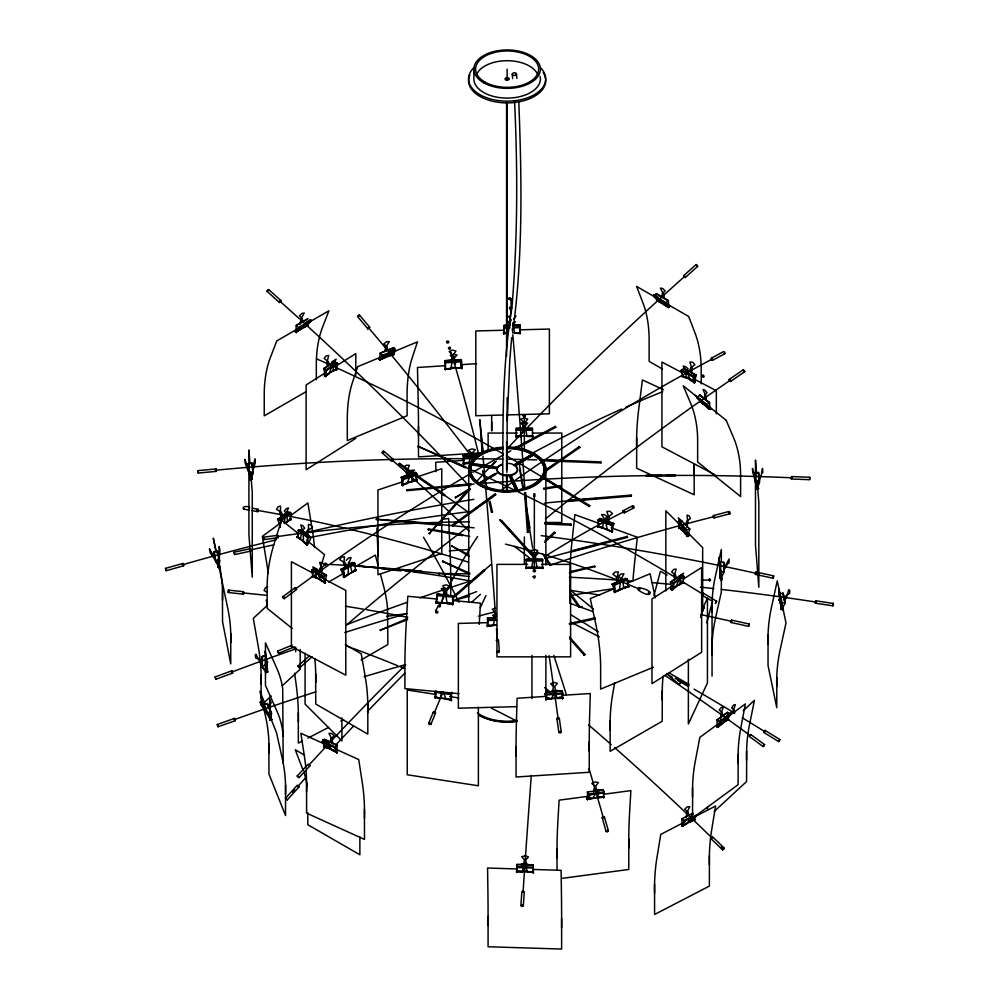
<?xml version="1.0" encoding="UTF-8"?>
<svg xmlns="http://www.w3.org/2000/svg" width="999" height="999" viewBox="0 0 999 999"><rect width="100%" height="100%" fill="white"/><g stroke="black" fill="none" stroke-linecap="round" stroke-linejoin="round"><path stroke-width="1.5" d="M271.204 696.003L261.164 705.269L261.076 671.79A217.707 150.749 47.3 0 0 258.254 646.44L253.296 618.356L266.671 605.993M302.46 740.946L298.351 743.081L298.276 709.59A217.707 118.706 62.6 0 0 296.066 683.816L294.618 673.201M334.752 748.663L358.741 759.577L362.362 783.204A217.707 109.927 -65.6 0 1 364.423 806.043L364.485 839.435L306.606 813.136L306.543 779.744A217.707 109.927 -65.6 0 0 306.069 770.928M345.217 644.555L361.238 653.808L365.384 677.709A217.707 125.699 -60 0 1 367.719 700.699L367.819 703.708A217.707 125.699 -60 0 1 367.807 712.911L367.807 734.103L315.734 704.033L315.647 670.641A217.707 125.699 -60 0 0 314.835 658.89M367.807 712.911L367.819 703.708M482.342 452.759L418.494 456.893L418.481 423.389A217.707 19.818 86.3 0 0 418.119 397.14L417.457 367.495L445.492 365.671M450.724 595.679L450.699 574.288A217.707 39.985 82.4 0 0 449.962 548.076L448.638 518.493L442.532 519.305M533.541 869.467L561.113 870.329L561.438 893.243A217.707 9.615 -88.2 0 1 561.613 915.671L561.625 918.668A217.707 9.615 -88.2 0 1 561.625 927.859L561.625 949.05L488.086 946.752L488.074 913.373A217.707 9.615 -88.2 0 0 487.899 890.946L487.574 868.031L516.683 868.93M491.683 421.778L491.683 430.956A217.707 19.818 86.3 0 0 491.683 421.778L491.67 418.643A217.707 19.818 86.3 0 0 491.658 415.472M561.625 927.859L561.625 918.668M710.514 579.82C708.84 584.078 708.254 576.036 710.439 579.857M217.42 559.265L227.335 606.306A217.707 176.648 -11 0 1 230.632 630.431L230.757 633.491A217.707 176.648 -11 0 1 230.744 642.682L230.744 663.873L222.54 621.615L222.427 588.186A217.707 176.648 -11 0 0 219.131 564.048M230.744 642.682L230.757 633.491M268.494 712.649L276.498 732.654L282.193 758.191A217.707 173.202 -21.8 0 1 285.427 782.092L285.552 785.139A217.707 173.202 -21.8 0 1 285.539 794.342L285.539 815.521L268.968 774.1L268.856 740.671A217.707 173.202 -21.8 0 0 265.622 716.758L259.927 691.221L265.072 704.083M285.539 794.342L285.552 785.139M562.25 695.329L590.284 693.518L589.635 716.458A217.707 19.818 86.3 0 0 589.26 738.885L589.248 772.264L516.058 777.01L516.071 743.631A217.707 19.818 86.3 0 1 516.446 721.191L517.095 698.264L546.678 696.34M520.354 331.93L520.417 333.591L514.797 333.179L513.111 325.811M533.166 871.94L533.141 864.959L516.895 864.447L516.833 872.452L516.833 871.702M487.637 625.724L496.54 625.199L487.649 625.386L487.699 626.523L487.574 617.819L494.967 617.619M509.665 325.562L503.746 325.662L503.883 334.091L503.771 325.387L509.69 325.237L503.746 325.711M546.166 698.726L546.153 691.882L546.49 694.08L562.662 693.006L562.712 693.918L546.528 694.929L546.266 699.912L546.241 698.838L562.412 697.789L562.699 693.88M562.325 697.614L562.437 698.863L562.262 697.814M557.017 869.954L557.042 845.654A217.707 39.985 82.4 0 1 557.792 823.176L559.103 800.174L589.635 796.116M561.6 878.421L628.771 869.467L628.796 836.088A217.707 39.985 82.4 0 1 629.545 813.611L630.869 790.621L603.384 794.28M344.43 576.473C345.379 578.708 343.781 575.387 343.456 577.434M355.269 570.729C356.131 568.294 356.918 572.115 355.169 569.567M487.4 625.449L487.412 626.46L487.35 624.825M516.62 871.49L516.558 872.389L516.633 870.678M533.429 872.027L533.379 872.901L533.441 871.203M445.467 368.619L445.517 369.742L445.417 361.925M445.429 369.18L445.079 360.639L461.251 359.59L461.588 367.719L455.706 368.194M479.458 454.308L463.299 455.344L463.611 463.911L463.661 456.618M533.141 871.74L533.091 872.964L533.141 864.959M545.841 698.963L546.003 699.837L545.779 697.839M562.649 697.652L562.724 698.763L562.587 697.19M600.799 462.899L600.836 461.863L600.786 462.899L544.343 460.764M270.192 716.433L270.367 704.195L271.166 702.784L269.643 698.963L269.755 706.281M587.35 797.864L587.487 799.862L587.325 798.763M588.199 794.055L604.058 791.92L604.158 792.831L588.299 794.942L587.524 791.882L587.524 799.612M603.371 796.565L603.608 797.789L603.683 796.64L587.474 799.025L588.286 794.892L604.133 792.781L603.408 796.69M265.834 671.54C267.033 677.684 266.084 657.467 266.009 657.354M266.096 672.489C269.593 669.517 267.432 676.385 262.063 666.583L262.337 656.468L266.009 656.018M266.683 671.89L266.608 663.673M267.557 672.052L267.02 661.8L267.557 662.662M436.363 601.648L436.276 602.747L437.212 593.93L453.296 596.053M436.351 602.372L452.51 603.508L452.435 604.657L453.271 595.454M487.574 617.819L487.712 619.617L495.104 619.43L487.712 619.592L487.674 625.374M512.637 325.237L520.029 325.037L520.142 333.654L520.029 324.962L512.637 325.15M587.15 798.963L587.075 797.901L587.062 798.701M603.608 797.015L603.871 797.689L603.508 795.766M624.612 511.588L623.975 511.975M694.193 464.036L694.18 464.373A217.707 110.901 -65.3 0 0 694.193 473.563L694.193 494.755L636.638 468.219L636.7 434.727A217.707 110.901 -65.3 0 1 638.773 408.891L642.419 379.957L663.486 389.66M695.042 816.658L715.596 806.006L711.688 829.782A217.707 118.706 62.6 0 0 709.465 852.696L709.39 855.706A217.707 118.706 62.6 0 0 709.39 864.897L709.39 886.088L654.582 914.485L654.582 893.293A217.707 118.706 62.6 0 1 654.57 884.103L654.657 881.093A217.707 118.706 62.6 0 1 656.867 858.178L660.776 834.402L685.439 821.615M439.198 698.189L435.202 697.015L435.04 698.114L435.414 696.515M455.469 363.961L454.27 358.017L457.043 355.007L453.671 354.258L450.287 355.444L453.009 358.092L450.786 368.781L445.104 369.168L445.079 368.281M461.975 368.619L461.8 367.095M503.558 333.241L503.608 334.016L503.533 332.367M549.038 697.801L546.103 697.939M663.099 676.086A217.707 125.699 60 0 0 662.3 687.836L662.212 721.241L610.139 751.31L610.139 730.119A217.707 125.699 60 0 1 610.127 720.916L610.214 717.906A217.707 125.699 60 0 1 612.562 694.917L614.635 682.966M631.293 495.142L631.368 496.141L631.281 495.104L567.27 500.412M463.311 463.823L463.311 462.874M507.28 420.779L509.802 359.865L511.725 337.475M598.214 526.673L597.764 526.498M520.092 332.929L512.712 332.867M614.41 592.482C614.51 590.634 616.196 593.681 615.034 591.533L628.234 585.988L628.833 586.987L627.934 586.326L627.185 578.958L625.499 578.471L612.287 583.953L614.785 592.345M627.959 586.8L627.597 579.732L614.385 585.214L614.822 592.107L619.48 590.259L620.804 578.246L618.443 576.148L621.153 573.975L623.963 573.863L621.828 577.822L624.025 588.374L628.708 586.675M729.382 715.671L745.379 703.92L740.783 728.134A217.707 139.698 53.7 0 0 738.174 751.285L738.086 784.69L692.544 818.106L692.632 784.702A217.707 139.698 53.7 0 1 695.242 761.538L699.837 737.337L720.766 721.99M348.526 562.35L348.114 574.762L344.156 577.047M792.157 478.034L792.244 477.472M219.206 559.303L219.967 550.299L219.206 546.403L218.943 555.094M321.828 572.889L322.028 567.195L324.625 565.059L322.302 562.649L319.605 562.412L321.091 566.708L319.717 570.879M461.713 368.319L461.713 368.019M714.248 811.438L746.578 781.555L746.678 748.151A217.707 150.749 47.3 0 1 749.487 724.824L754.457 700.324L743.306 710.626M436.526 602.36L436.363 603.159L437.112 596.041M463.661 463.711L466.595 463.349M668.393 307.555L656.705 300.075M668.756 306.855L668.331 300.524L656.78 293.943L654.233 295.829L654.033 296.653L657.18 300.025L669.018 306.855L669.068 305.931M669.642 306.119C669.33 308.853 663.086 299.7 660.426 300.349M344.543 577.347L343.831 577.147L355.407 570.079L354.982 563.523L352.397 562.487L352.247 563.111M343.768 577.372L343.431 570.179L340.884 569.13L344.393 577.472M355.457 570.504L356.368 570.641M435.552 697.29L435.452 698.014M451.011 700.649L451.123 699.575M451.823 692.282L450.986 700.461M451.585 698.913L451.323 700.624L451.311 699.512M682.217 825.798L684.415 821.253L696.578 815.022M683.004 826.36L682.779 825.649M696.528 814.984L694.205 819.417M694.605 819.667L695.192 820.104L694.892 819.38M712.05 676.111L712.05 612.399A217.707 177.76 0 0 1 712.037 603.209L712.05 602.872M712.037 645.729L712.05 654.919A217.707 177.76 0 0 1 712.037 645.729L712.162 642.669A217.707 177.76 0 0 1 715.484 618.319L721.34 592.032L721.34 570.766M781.63 601.898L785.988 623.014L780.169 649.7A217.707 176.511 -11.7 0 0 776.885 674.275L776.76 677.347A217.707 176.511 -11.7 0 0 776.772 686.525L776.772 707.717L768.044 665.496L768.044 644.305A217.707 176.511 -11.7 0 1 768.031 635.127L768.156 632.055A217.707 176.511 -11.7 0 1 771.453 607.479L777.259 580.794L779.757 592.857M709.19 409.078L699.912 401.211L699.662 402.085L700.299 401.074M709.315 408.978C712.662 409.965 710.289 406.78 710.039 409.278M710.089 409.128L704.07 404.008M710.364 408.079L710.888 408.641M718.406 727.11L717.369 727.022L716.932 719.942L727.547 712.374L730.232 714.647L727.659 719.655M717.519 726.785L728.059 718.943L728.633 719.73L727.946 719.979M728.471 719.992L728.209 719.23M733.154 712.599L733.303 709.552L731.68 707.916L733.428 705.232L735.289 704.595L733.978 708.928L734.715 713.249M611.962 531.793L612.674 530.781M479.233 624.363L480.457 603.134L452.622 600.499M336.95 752.672L337.1 745.142L334.965 747.814L336.9 753.034L336.451 752.247M702.21 376.024C702.896 372.777 705.706 378.246 702.747 377.123M782.617 608.603C782.729 615.097 779.195 593.156 779.27 593.344L783.366 593.681M782.105 609.54L783.016 609.278M294.992 588.96L295.529 587.662L296.715 589.422L284.253 598.638L282.979 597.964L282.879 596.615L295.142 587.699M495.879 494.642L452.634 526.098L452.048 525.224L495.292 493.768M720.591 578.021C722.851 576.76 721.153 579.932 720.641 577.797L720.691 561.588L724.138 562.699L724.05 572.102L720.966 578.359M379.857 357.754L380.107 353.221L393.781 347.689L395.616 350.749L392.969 354.146M416.333 479.258L417.107 480.794L416.358 479.92M704.532 397.839L704.819 393.706L703.046 389.548L704.969 390.159L707.005 392.732L705.556 394.293L706.256 398.688M720.591 719.342L721.091 711.738L719.243 709.989L721.29 707.429L723.438 706.905L721.877 711.163L722.677 715.534M520.891 905.718L521.853 891.757L523.051 891.008L524.288 891.832L523.339 905.793C520.654 908.503 520.666 902.921 523.339 905.793M692.931 813.124L681.718 818.905L682.305 826.51L682.105 825.624L686.251 823.451M694.542 819.405L694.342 818.718M250.324 548.701L234.166 552.185L234.278 553.508L234.703 554.557L250.861 551.073M436.188 601.947L436.088 603.071M435.539 697.177L435.177 691.283L450.899 693.743L451.261 699.612L435.364 697.402L436.001 691.296M569.293 572.902L594.942 566.508M452.422 604.682L453.309 596.016L447.465 595.491M691.733 372.627L692.182 366.858L694.929 364.685L692.657 362.25L689.909 362.038L691.246 366.371L689.672 370.604M308.054 325.274L296.353 331.656L296.491 332.605L295.804 332.03L296.241 325.449L307.792 318.868M313.074 575.374C312.225 578.146 311.763 574.675 313.187 576.311M324.837 582.904L326.486 575.224L314.098 568.531L312.025 569.842L311.651 570.679L323.713 576.997L325.312 582.604L324.6 583.229L325.512 581.93M727.659 718.98L728.433 719.929M809.59 478.046C809.902 475.449 809.727 481.381 809.552 478.983M280.382 525.037L280.756 520.479L277.847 519.093L280.207 526.66M290.072 519.63L290.821 513.086L287.912 511.713L277.884 519.168L280.694 520.467L290.759 513.086L290.259 512.4M307.492 545.142C305.182 543.943 308.679 545.229 310.901 537.774L301.174 529.52L298.202 530.307C299.288 537.799 296.803 536.038 297.053 537.474M296.94 537.462L297.377 536.426L307.242 544.443L307.704 537.924L310.677 537.15M307.205 544.443L307.754 537.937L298.202 530.307M384.078 452.048L383.004 451.086L382.03 452.734L391.421 461.038L392.707 460.776L393.032 459.215L383.766 451.136M402.834 485.589L402.647 484.64M416.296 479.882L416.883 480.944L416.658 479.845L402.247 484.74L402.485 485.477M280.619 507.654L280.344 510.626L283.079 515.484M324.563 375.174L324.925 376.049L328.671 373.426M332.879 371.453L333.678 362.912L336.139 359.19L331.568 362.088L332.817 363.449L329.096 373.851L325.312 376.236M335.776 369.255L337.5 363.499M336.251 368.856L336.675 369.692M376.398 519.23L426.76 522.939M376.448 519.33L411.426 522.714M686.313 817.194L686.9 811.163L684.715 809.215L687.2 806.88L689.772 806.593L687.836 810.676L688.723 815.122M270.791 719.892L269.718 720.104L272.003 719.542L270.642 719.979L271.403 713.111L267.744 703.958M270.854 719.467L271.466 713.086L267.145 703.508L263.798 705.069L267.532 714.223M461.988 368.581L461.9 367.507L456.356 368.419M781.855 609.228L780.019 599.6C781.693 604.008 781.505 610.014 781.156 609.527M217.57 553.808L217.22 550.799L213.798 552.135C213.661 561.051 223.639 570.691 218.306 566.758M719.779 567.882L719.829 568.681M720.404 578.209C718.955 578.833 721.503 571.216 720.017 567.457M312.275 576.398L312.637 575.774L325.537 582.717M313.124 575.861L312.749 576.71M694.193 383.054L695.716 374.7L693.269 376.848L694.792 382.605L694.093 382.904L694.58 382.055L695.117 382.542M661.9 297.64L662.474 292.07L660.376 288.099L662.724 288.511L665.184 290.871L663.373 292.595L664.397 298.351M608.703 522.065L609.328 516.108L612.537 513.536L609.952 511.326L606.78 511.463L608.254 515.721L605.993 521.091M452.972 603.221L452.747 604.557M451.461 360.814L452.122 354.857M436.488 602.697L452.584 603.733M215.085 677.035L216.009 679.233L232.605 673.064L232.292 671.465L231.805 670.779L215.135 676.947L216.059 679.158M603.321 796.84L587.537 798.713M249.812 479.333L250.911 479.12L250.212 479.582M250.237 479.745L252.185 479.233L251.011 479.258L250.437 472.277M324.288 376.148L326.523 370.442L323.901 368.444L325.1 376.024M325.05 376.011L325.899 376.586L325.499 375.661M336.875 369.518L336.076 368.519M671.278 588.511L671.041 589.348M671.753 589.135C672.377 591.246 672.502 588.473 670.866 589.41M672.002 589.797L672.652 589.885L672.202 589.048M683.653 582.941L683.079 581.967L683.578 582.667M682.916 530.731C683.428 527.834 677.31 526.573 679.445 528.259M679.32 528.371L679.944 527.534M688.835 535.289L687.587 536.6L687.212 535.676M687.799 536.201L689.822 528.983L681.193 520.404L678.046 522.052L680.144 528.034M440.559 698.401L441.458 691.733M491.421 512.05L492.432 511.75L491.421 512.05L489.048 501.585M436.288 601.922L436.138 602.984M428.621 723.413L429.483 724.687L430.919 724.25L435.614 712.949L434.752 711.663L433.329 712.1L428.621 723.413L430.045 722.964L430.919 724.25M433.329 712.1L433.466 712.836M324.263 746.44L323.888 747.127M323.589 746.74L323.951 746.053L337.088 752.085M482.205 453.184L479.82 419.855L483.254 453.159M480.332 420.404L479.32 420.429M509.028 299.525C506.493 296.853 513.199 297.565 509.952 299.6M510.864 298.564L511.326 308.641M513.911 322.827C523.089 249.725 521.578 175.587 518.806 102.098M391.458 351.561L395.454 349.9L395.579 350.699L382.355 356.181C376.348 361.8 382.33 360.552 379.22 359.503M509.602 326.024L510.539 319.98M284.228 522.914L285.864 512.699L284.303 511.076L286.451 508.553L288.499 507.992L286.651 512.112M756.718 488.049C756.892 492.12 758.703 484.428 755.406 482.292L759.59 482.18L757.267 488.798M758.129 487.999C759.365 490.047 756.68 487.549 758.528 488.761M494.293 616.708L494.98 612.549L493.106 610.364M532.804 560.164L533.766 554.208L531.006 550.611L534.403 549.388L537.799 550.611L535.039 554.208L535.764 558.666M522.714 428.596L523.676 422.689L520.916 419.13L524.313 417.919L527.709 419.13L524.95 422.689L525.437 425.636M679.67 527.572L678.746 528.071L679.32 527.235L687.187 535.639M756.33 573.788L756.493 572.902M593.568 791.907L594.542 786.101L591.82 783.428L595.104 781.955L598.438 782.542L595.779 785.938L596.353 788.698M680.282 580.819L679.582 584.852L682.105 583.254M702.759 594.63L701.785 594.842L703.071 592.994L716.658 601.286L715.396 603.384L716.658 601.286M703.383 593.831L703.234 593.044M728.895 512.025L729.882 512.05L729.882 513.786L713.998 517.907L713.261 517.007L713.386 515.559L729.27 511.438M497.052 640.147C494.28 641.795 499.375 636.912 497.889 640.834M499.338 651.66C496.678 655.007 496.64 648.463 499.338 651.66L498.513 640.009M527.422 532.355L528.446 532.217L527.422 532.355L524.6 492.669M528.434 532.317L525.649 492.632M299.912 324.712L301.198 317.52L299.388 315.796L301.835 313.436L304.195 313.024L302.098 317.008M686.887 527.322L688.161 520.279L690.434 518.543L689.048 515.784L687.037 515.147L687.524 519.642L685.302 524.9M295.242 331.818L294.78 331.193M296.378 332.53L295.679 331.718L296.278 332.542M307.517 325.162L307.43 324.45M378.921 359.103L379.096 358.853M393.119 353.346L393.793 354.707L393.306 353.721L379.27 359.24M379.757 359.24L379.957 360.189M393.631 354.383L380.194 359.465L380.382 360.352M552.684 690.871L553.471 686.575L550.711 683.716L554.07 682.454L557.454 683.279L554.732 686.488L555.294 689.285M435.614 611.525C435.077 613.099 437.874 613.748 437.987 612.05C435.277 608.866 434.066 614.298 438.461 605.494C442.22 602.722 439.71 610.052 438.461 605.494M750.711 734.877L749.25 736.425L763.111 746.528L763.985 745.991L764.597 744.617L750.674 734.44M712.512 360.314L724.774 353.733L724.862 352.26L723.588 351.586L711.325 358.179C709.964 361.288 714.735 359.677 712.1 359.165M279.92 527.072L280.232 526.448L280.195 527.072M290.721 519.905C290.022 517.307 292.47 521.241 290.197 518.743M384.815 351.448L385.914 345.791L383.791 343.881L386.588 341.77L389.31 341.596L386.95 345.367L387.512 349.588M694.705 382.043L696.041 375.112L690.709 372.29M416.383 479.97L417.357 474.837L415.572 472.452L401.486 477.147L402.322 485.039M523.626 864.073L524.45 859.852L521.703 856.73L525.099 855.793L528.483 856.942L525.724 859.889L526.785 865.596M297.165 537.512L297.739 536.95L307.367 545.104M306.543 545.104L306.481 544.23M324.488 564.173C326.486 560.327 326.311 568.181 324.488 564.31M330.394 740.334L330.994 737.337L328.946 733.341L331.643 733.516L334.278 735.764L331.993 737.786L332.642 743.805M441.683 603.034L443.943 591.883L441.246 588.573L444.605 587.849L447.952 589.21L445.192 591.995L447.215 603.558L452.834 603.583L452.922 604.295M522.127 433.491L523.676 425.961L520.916 423.126L524.313 422.165L527.709 423.126L524.95 425.961L527.122 436.501L532.729 436.501M554.258 532.305L554.957 533.066L554.295 532.267L545.067 540.546M685.277 277.497L683.541 275.811L685.189 277.597L697.702 266.346L697.065 265.035L696.066 264.56L683.641 275.712M696.066 264.56L696.066 265.235M761.6 472.814L762.512 468.381L762.824 472.29L761.663 473.538L757.891 485.377M307.317 325.137L310.527 321.591L310.327 320.754L298.788 327.422M308.104 325.549L308.017 325.287M218.669 567.657L217.969 567.145L218.806 567.569M718.731 561.201L715.484 575.799A217.707 177.76 0 0 0 712.162 600.149M719.38 558.279L721.34 549.512L721.34 561.663M471.628 464.31L470.492 469.305A36.813 21.254 0 0 0 507.305 490.559L515.946 490.472L509.078 475.099L507.305 475.237A10.277 5.932 0 0 1 497.015 469.305L497.252 468.269L471.628 464.31L470.492 469.88A36.813 21.254 0 0 0 481.268 484.902M497.252 468.269L497.015 469.88A10.277 5.932 0 0 0 507.305 475.811L509.078 475.674M290.247 519.53L285.202 522.827M290.796 518.918L290.721 519.855M668.331 300.524L665.546 303.296C669.542 304.757 667.444 309.99 669.567 305.769M292.07 645.204L277.747 651.036L278.009 652.684L278.733 653.271L294.48 646.852M407.217 618.631L380.207 630.244L407.642 619.592M380.619 630.569L380.157 629.645M611.813 532.005L611.75 525.262L613.711 523.389L611.987 531.818M556.88 718.431L558.129 717.569L559.278 718.081L561.276 732.192L560.339 733.016L558.878 732.554L556.88 718.431L558.054 719.143M558.841 732.354L560.089 731.493L561.276 732.192M251.373 476.024L255.282 462.749L254.97 458.828L252.922 467.37M327.622 359.902L328.708 355.507L326.161 355.856L324.138 358.404L326.76 360.439L327.385 366.183M269.767 720.129L269.68 719.555M444.455 592.482L445.192 589.572L442.794 585.726L446.253 584.827L449.5 586.363L446.453 589.685L446.765 594.205M439.061 573.476L439.061 574.525L439.11 573.501L470.092 573.926M220.155 567.057L219.53 566.495M653.908 595.704L660.426 571.241L667.107 575.099M706.755 622.889L712.512 601.311L701.822 595.142M579.732 606.655L578.871 607.13L579.745 606.58L570.104 592.644M816.245 601.935L816.283 602.634M376.386 519.805L376.473 518.768M628.009 586.475L614.797 591.957L614.422 585.214L612.287 583.953L612.175 584.565L617.457 582.367M615.172 592.594L613.985 591.445M325.012 375.761L326.586 370.454L337.55 363.524L334.877 361.513L323.926 368.519M336.076 368.856L337.55 363.524M696.915 397.477L699.6 400.237L696.852 397.515L700.049 395.017L709.54 402.647L710.027 408.753L710.701 408.866M709.54 402.647L706.343 405.144L709.952 408.828M671.753 589.41L670.604 581.843L673.289 583.853L671.977 589.835M682.779 582.242L684.203 576.898M324.238 582.754L324.65 582.167M324.176 745.766L323.589 747.065M401.835 485.039L402.809 485.526M597.689 526.648L598.001 526.023L612.062 531.518L612.112 524.413M323.888 747.19L324.338 746.116M600.811 461.9L541.333 459.59M809.714 477.26L791.558 476.56L791.408 477.672L791.445 478.996L809.615 479.695M276.149 537.287L274.338 543.019A147.178 97.59 -51.2 0 0 267.133 587.112L267.133 608.304L292.207 628.446M276.598 535.864L281.556 520.117L298.264 533.541M319.568 570.392L324.525 554.645L306.618 540.259M694.33 819.267L688.91 822.027M297.19 776.023L299.051 777.609L309.952 765.808L309.34 764.522L308.092 764.223L297.19 776.023L299.051 777.609M266.608 672.252L265.459 672.202L266.571 672.015M277.173 535.926L278.334 535.601L278.209 537.662L263.748 539.647L262.924 538.786L263.486 537.212L277.759 535.277M307.155 535.039L309.253 529.408L312.462 527.584L311.026 524.925L308.491 524.4L308.504 528.808L305.294 533.528M778.845 599.525L779.732 599.8M780.768 608.853L781.168 609.477M781.78 609.178L785.289 603.009L783.291 593.681M687.874 536.088L686.188 530.182L678.046 522.052M268.581 290.122L267.807 289.71L266.933 291.233L279.458 302.485L280.457 302.01L281.094 300.699L268.581 289.448M700.649 615.958L704.307 606.88L702.584 611.088M719.655 568.131L719.817 568.906M720.042 577.372L719.63 578.084M692.22 818.006L690.734 821.777L692.831 820.703M450.037 348.226L449.425 347.54M307.192 544.979L307.854 544.23M722.502 722.939L716.907 726.735M294.98 588.748L295.617 588.911M452.122 525.199L452.722 525.961M324.737 376.161L336.476 368.668L336.875 369.568M324.775 375.824L325.612 376.71L325.187 375.736M336.301 368.656L336.588 369.742M668.668 307.242L668.406 307.605M234.703 554.557L234.216 552.197M613.686 523.464L599.912 518.406L597.951 520.279L598.289 526.273M324.513 564.035L325.212 564.535M337.462 751.648L337.175 752.259M595.004 567.045L594.805 566.62M324.038 576.173L323.664 577.022L311.651 570.679L312.999 575.936M682.604 375.774L681.306 370.492L683.703 368.369L695.691 374.775M694.642 382.217L693.681 376.049L688.311 373.189M701.723 610.526L707.442 598.201L707.442 682.954L688.373 724.025L688.373 659.303M695.142 381.73L694.829 382.23M250.899 479.383L252.997 472.852L252.347 463.449L248.152 463.561L248.888 472.939L250.961 478.983L253.084 472.839L252.26 463.461M391.483 351.136L388.961 356.119L393.506 354.071M784.452 600.986L787.687 594.642L789.635 593.506L789.797 590.621L788.835 589.61L787.537 593.918L783.578 599.5M228.971 591.932L227.859 592.157L228.334 590.122L243.469 591.683L244.068 592.907L243.281 594.118L228.321 592.532M671.615 589.285L683.179 582.055L683.766 582.792M726.81 718.031L731.181 712.112L726.985 715.197M433.791 712.774L434.727 712.824M516.271 446.978L515.447 446.553L515.946 447.177M295.429 331.818L300.949 328.584M307.53 324.925L306.955 325.125M749.088 623.988L731.53 620.104L731.068 621.39L731.056 622.489L748.613 626.373L749.088 623.988L748.613 626.373M724.038 570.042L727.434 563.936L729.083 562.912L729.083 558.99L724.824 566.845M281.006 300.599L279.458 302.485M711.987 837.686L712.187 836.588L710.664 838.361L722.539 849.837L723.601 849.4L724.225 848.089L712.449 836.712M726.985 712.562L730.169 714.622C729.432 715.234 713.224 725.786 718.356 727.322M717.457 726.623L720.167 722.027L716.932 719.942M764.759 731.768L765.072 731.817A2052.233 1421.028 47.3 0 0 742.22 717.744M391.446 459.528L392.033 460.052M611.625 531.343L597.889 525.973L597.752 527.072M421.428 571.003L359.315 566.096L421.353 572.052M359.453 566.558L359.553 565.584M214.223 551.436L215.609 561.463L218.906 566.97M369.717 327.26L367.807 328.783L369.717 327.26L359.465 315.035L358.179 315.309L357.555 316.558L367.807 328.783M336.538 752.122L323.851 746.191M231.805 670.779L232.605 673.064M686.188 530.182L689.822 528.983M266.146 600.212L267.47 604.795M682.292 376.186L681.668 376.348L682.142 375.499L694.68 382.18M546.091 692.057L562.325 690.833L562.662 693.031M562.325 690.833L559.315 691.133M639.01 588.911L639.797 588.948M743.543 369.568L729.17 379.483L729.732 380.944L730.556 381.493L744.817 371.591L743.418 370.017M730.556 381.493L729.17 379.483M306.131 324.413L307.605 322.302M691.445 817.12L686.563 823.95L682.379 826.111M503.184 448.763A36.813 21.254 0 0 0 475.424 459.253L472.077 463.911L475.424 458.678A36.813 21.254 0 0 1 503.184 448.189M497.714 467.869L498.401 466.333A10.277 5.932 0 0 1 502.16 464.16M727.397 715.971L721.266 724.525L717.794 727.072M680.981 576.798L683.616 573.214L679.033 576.111L680.132 577.347L675.799 587.237L672.015 589.635M755.906 572.052L755.406 574.425L773.039 578.221L773.538 576.848L773.588 575.849L755.956 572.04L755.406 574.425M773.588 575.849L773.039 578.221M778.945 600.112L779.919 599.862M278.733 653.271L277.747 651.036M513.736 318.981L515.984 315.984M401.898 485.027L402.759 485.576M709.802 579.495L709.802 580.319M533.978 570.666L533.978 571.366M392.994 353.783L395.579 350.699M359.078 316.084L359.465 315.035M656.88 300.624L656.443 300.1L657.317 300.037M415.334 472.814L417.095 474.026L402.997 478.721L401.236 477.51L412.512 473.751M469.018 490.546L429.145 533.653L469.255 488.723M285.489 798.251L297.29 785.239L298.276 785.738L299.088 786.875L287.287 799.887L285.489 798.251L287.35 799.824M292.57 792.244L294.63 789.984M268.256 290.622L267.033 291.321M249.812 478.896L250.075 479.545M757.729 488.786L755.481 482.305L755.232 472.29L758.853 472.802L759.515 482.192M295.879 331.593L299.026 328.234L296.241 325.449L307.742 318.806M490.034 467.732L496.391 460.964M346.278 560.389L348.576 557.954L351.074 557.617L349.425 561.838L352.085 572.464L356.056 570.179M270.692 720.004L269.718 720.179M687.836 536.226L687.125 536.401L687.936 535.839M716.832 726.91L716.795 725.973M428.896 533.266L429.695 533.928M299.026 786.937L298.276 786.638M220.155 567.195L219.118 567.232M309.428 655.893L298.002 665.983L298.614 667.32L299.625 667.782L312.088 656.78M299.625 667.782L298.089 665.896M627.534 537.387L627.21 536.401L627.534 537.387L571.94 551.81M656.268 293.856L654.27 295.841L665.784 302.485M731.056 622.489L731.53 620.104M579.283 446.603L579.795 447.49L579.283 446.603L545.267 470.204M324.288 739.397L337.475 745.391L324.313 739.322L322.465 741.171L322.178 742.007L335.015 747.776M337.088 745.204L335.252 746.99L322.44 741.146L324.225 746.228M701.061 617.245L700.736 616.183M284.253 598.638L284.166 597.29L282.879 596.615M282.355 685.689L300.187 669.205L300.187 649.537M699.775 401.111L699.712 402.035M544.58 542.395L554.957 533.066M309.952 765.808L308.966 765.696M555.244 426.386L555.669 427.335L555.244 426.386L514.61 448.189M512.774 324.338L515.571 321.878M469.942 488.399L455.257 497.677L470.479 489.298M455.831 497.939L455.394 497.002M452.759 597.127L484.065 569.792M452.285 598.938L484.752 570.591M623.176 510.689L622.951 512.262L624.175 512.899L633.753 507.967L633.99 506.381L632.767 505.756L623.176 510.689L624.65 511.213L624.412 512.799M623.888 511.101L623.875 511.888M632.529 505.856L632.155 507.142M336.938 752.085L336.763 752.871M308.716 321.378L310.939 319.518L306.144 322.29L306.705 322.827L299.975 329.87L296.004 332.168M711.825 838.024L710.664 838.361M779.033 599.325L778.883 599.974M597.714 526.997L598.164 526.56M612.012 531.206L612.549 531.768M266.795 661.837L267.682 661.85M603.246 789.959L604.045 791.945M308.179 325.786L307.255 324.962M298.027 536.338L296.753 537.125M391.82 459.128L391.421 461.038M391.546 459.428L392.857 459.065M267.72 672.002L266.833 672.065M277.522 519.617L286.388 513.186M280.207 519.78L290.284 512.337M280.756 520.479L290.821 513.086M280.831 522.802L262.362 536.351L266.97 564.735A217.707 139.698 53.7 0 1 268.194 573.364M290.672 515.584L307.904 502.934L312.512 531.318M284.39 523.538L290.796 518.968M288.624 520.979L290.934 519.28M727.522 712.299L717.482 719.755L720.104 722.002M719.804 721.241L729.894 713.823M728.109 719.093L718.244 726.723M725.886 721.128L728.196 719.43M392.619 350.312L394.88 348.676L389.36 350.961L390.459 351.561L384.403 358.017L379.845 359.902M392.832 354.008L379.782 359.403M392.957 354.283L393.556 354.807M534.964 571.778C537.537 568.831 530.744 569.705 534.04 571.89M524.737 416.121L523.913 416.021L524.363 415.284M544.592 471.953L579.795 447.49M280.045 527.072L279.782 526.386M693.231 813.835L691.296 815.147L692.257 815.983M757.579 488.723L758.641 488.386M323.489 368.831L334.515 361.938M326.136 369.692L337.138 362.699M325.724 372.577L306.119 384.977L306.119 469.73L355.781 438.336M336.176 365.971L355.781 353.571L355.781 375.149M331.119 371.878L336.176 369.355M334.141 370.654L336.663 369.068M326.111 574.875L324.063 576.223L318.706 573.364M678.783 576.873L670.254 582.267L681.58 574.9L684.265 576.91L673.226 583.828M672.851 583.079L683.84 576.098M674.188 584.852L651.972 598.901L651.972 683.666L701.635 652.26L701.635 567.507L683.341 579.07M672.352 588.349L674.874 586.75M671.728 589.123L681.505 582.979M603.808 818.044L604.17 816.77L602.147 817.394L606.068 831.518L607.479 831.892L608.416 830.806L604.445 817.082M479.258 482.904L495.229 473.476M479.795 483.803L495.766 474.375M299.5 327.772L276.798 340.884L270.517 357.167A147.178 84.977 60 0 0 264.236 394.642L264.236 415.834L305.632 391.945M308.841 322.377L328.871 310.814L322.59 327.11A147.178 84.977 60 0 0 316.321 364.585L316.321 379.72M298.963 328.184L304.133 325.274M306.643 323.763L310.527 321.591M303.946 327.585L306.581 326.049M513.861 464.797L532.629 453.971L513.861 465.372L512.437 464.16A10.277 5.932 0 0 0 507.305 463.374M515.109 465.509L533.866 454.682L539.173 458.678A36.813 21.254 0 0 1 525.699 487.712L517.644 490.209L510.776 475.412L512.437 474.438A10.277 5.932 0 0 0 516.196 466.333L515.109 465.509L516.196 466.908A10.277 5.932 0 0 1 512.437 475.012L510.776 475.412M515.109 466.083L533.866 454.682M352.435 562.549L340.746 569.755L352.197 563.086M342.919 569.505L354.433 562.799M354.982 563.523L343.431 570.179L343.956 576.748M328.584 582.055L344.605 572.814M355.294 566.645L375.324 555.082L378.009 565.147M361.163 659.952L387.874 644.53L387.525 608.129A108.491 62.637 60 0 0 383.379 585.289L380.307 573.776M639.422 589.934C637.637 591.021 637.524 587.474 639.31 587.787C656.106 590.534 651.385 599.762 638.411 590.047M516.471 448.389L555.669 427.335M244.181 509.028C240.01 507.017 248.376 505.169 249.638 507.729M307.942 738.111L328.496 727.459M340.834 721.066L343.581 719.655M681.718 818.905L684.19 820.441L692.257 816.258M690.958 820.529L693.044 819.442M791.445 478.996L791.558 476.56M279.945 300.711L279.558 301.511M383.366 453.047L382.33 453.109M448.039 343.019C451.236 340.671 444.468 340.172 447.115 342.969M763.823 732.429L764.922 730.319L763.723 732.417L778.683 741.608L779.882 739.522L778.683 741.608M688.798 536.176L688.024 535.776M720.279 578.259L719.817 578.296M721.69 578.433L721.091 578.421M380.107 353.221L393.781 347.689M380.557 353.171L382.242 355.382L388.848 352.647M379.495 358.566L383.479 356.868M633.753 507.967L632.979 508.029M622.702 580.157L625.499 578.471L627.185 579.02L613.96 584.502L612.325 584.015M614.497 588.536L590.284 598.576L595.466 622.652A147.178 70.13 67.5 0 1 600.649 667.919L600.649 689.11L653.334 667.245M627.31 583.216L650.099 573.763L655.282 597.839M614.76 591.795L627.996 586.326M511.076 308.816C507.567 309.752 510.514 304.745 511.688 307.879M510.576 315.647L508.329 316.483L511.126 319.817M492.182 609.278L495.554 608.054M468.531 450.124L471.915 448.926L475.287 449.65L472.515 452.672L473.701 458.616M217.295 724.475L234.465 718.381L234.852 719.355L235.277 720.679L218.094 726.76L217.282 724.475L218.107 726.76M711.325 358.179L712.612 358.703M724.774 353.733L723.875 353.534M469.418 573.051L442.582 561.288L467.557 573.351M442.569 561.875L442.969 560.914M401.198 477.46L415.596 472.527M417.395 474.862L403.259 479.532L402.297 484.665L412.1 481.306M402.597 481.755L377.947 489.972L377.947 574.737L392.445 569.905M415.646 477.41L441.733 468.718L441.733 553.471L395.342 568.931M411.8 480.681L416.021 479.208M402.322 485.139L407.18 483.516L410.589 473.763L408.616 472.102L411.688 470.292L414.498 470.142L411.688 473.389L412.038 481.893L416.658 479.895M266.571 671.728L262.138 666.57L262.337 656.468L265.222 655.681M271.466 713.086L267.457 714.235L270.841 719.73M271.403 713.111L267.907 713.548L264.211 704.345M165.484 568.369L183.004 563.436L183.666 565.771L166.159 570.716L165.509 568.381L166.146 570.704M263.748 539.647L264.373 538.399L263.486 537.212M508.116 321.653L510.826 320.941M267.707 587.15L265.434 587.749L264.111 590.471L266.958 592.245M571.678 550.799L627.347 536.401M713.386 515.559L713.998 517.907M729.882 513.786L729.008 512.924M462.712 534.615L428.546 528.946L427.997 529.507L462.5 535.651M570.879 524.075L570.879 525.124L570.879 524.075L544.805 522.952M496.041 614.472L492.632 615.309L495.342 617.457L493.007 625.761L487.412 625.824M570.554 571.54L594.755 566.058M569.318 623.451L595.179 617.807M569.53 624.475L595.392 618.831M216.034 560.776L219.705 560.589L219.031 567.207M243.469 591.683L242.682 592.882A2052.233 1421.028 47.3 0 1 266.783 595.392M242.832 592.32L243.281 594.118M697.614 266.433L696.84 266.171M280.769 506.168L278.221 506.618L276.561 509.253L279.558 511.201L281.094 516.945M271.353 719.904L271.815 719.08M744.817 371.591L743.805 370.779M543.506 488.199L560.164 485.726L560.289 486.426L543.668 489.235M833.428 603.483L815.858 600.811L815.384 601.91L815.471 603.221L832.979 605.819L833.291 603.421L832.979 605.819M815.471 603.221L815.858 600.811M386.601 616.346L406.456 613.698M587.375 792.007L603.384 789.772M587.412 798.001L590.297 797.614M587.4 799.312L592.869 798.588L596.353 791.995L594.03 790.659L597.464 789.635L600.649 789.772L597.589 791.832L598.326 797.851L603.796 797.127M399.038 464.248L399.55 463.349L398.976 464.223L444.23 495.666M257.954 509.228L257.005 510.389L257.617 511.65L258.491 510.814L258.142 509.29L252.41 508.229M198.189 472.964L197.964 470.604L216.134 468.956L216.346 471.378L198.189 473.026L198.077 471.928M471.053 484.877L406.98 490.671L406.905 489.822L470.954 483.841M567.37 501.461L631.356 496.141M508.741 491.021L514.51 490.584M463.249 455.769L467.669 455.507M473.526 455.057L479.42 454.695M469.53 456.218L463.648 456.668L463.299 455.344M472.465 456.068L478.346 455.606M463.723 457.505L476.96 456.605M463.723 460.364L435.726 462.3L435.939 471.653M466.508 462.587L469.443 462.312M463.648 463.399L472.527 462.637M449.263 550.836L469.493 549.438M445.079 360.726L461.251 359.677L461.663 368.581M461.588 360.876L445.417 361.975L445.079 360.639M445.479 362.812L461.663 361.775M461.063 364.672L476.635 363.661M451.211 367.707L454.158 367.457M461.201 360.027L461.55 368.169L461.638 367.507L445.417 369.006M445.417 368.856L451.298 368.481M546.078 691.995L551.96 691.608M559.328 697.127L562.275 696.89M545.953 699.3L551.523 698.938L554.37 692.557L551.798 691.058L555.244 690.259L558.553 690.621L555.631 692.469L557.105 698.576L562.674 698.214M717.544 726.585L717.994 727.422M503.908 327.197L509.827 326.998M512.774 326.96L520.167 326.723M503.933 328.047L509.852 327.922M514.273 327.772L520.192 327.647M503.409 330.244L475.811 330.969L475.811 415.734L503.409 415.01M520.267 329.807L549.388 329.046L549.388 413.798L506.468 414.922M503.846 333.104L508.304 332.829M506.393 333.391L503.608 333.504M487.737 620.479L496.615 620.279M487.487 622.677L458.354 623.438L458.354 708.191L516.608 706.668M231.681 672.652L231.531 671.852M646.253 475.149L675.486 474.9M646.266 476.198L675.486 475.949M516.183 429.295L532.455 429.345M516.183 430.194L532.455 430.182M503.471 433.054L488.124 433.054L488.124 449.375M506.53 433.054L517.27 433.054M532.617 433.054L561.775 433.054L561.775 522.489L544.892 522.489M516.183 435.926L532.455 435.989M515.896 436.501L521.503 436.501M526.273 559.378L542.544 559.378M526.273 559.865L533.666 559.89M536.625 559.89L542.544 559.865M526.273 560.102L542.544 560.102M526.273 560.164L542.544 560.164M526.273 560.951L542.544 560.963M527.634 564.385L496.953 564.385L496.953 656.842L570.604 656.842L570.604 564.385L541.446 564.385M526.273 567.332L542.544 567.395M526.273 567.619L542.544 567.607M526.273 567.769L542.544 567.769M525.986 567.944L531.605 567.944L533.766 556.568L531.006 553.521L534.403 552.484L537.799 553.521L535.039 556.568L537.212 567.944L542.819 567.944M533.179 865.072L516.883 864.522L516.883 871.265L533.141 871.777M516.72 866.633L532.979 867.169M516.708 867.544L532.954 868.006M522.827 870.691L525.774 870.778M533.104 871.965L516.895 871.228M516.57 871.84L522.177 872.015L524.013 865.858L521.166 864.098L524.525 863.636L527.947 864.31L525.287 865.896L527.784 872.189L533.379 872.364M544.805 524L570.879 525.124M428.346 529.982L428.546 528.946M700.848 617.107L700.786 616.283M785.289 603.009L781.193 602.672L781.905 602.185L779.957 592.794M251.448 479.607L252.06 478.721M429.807 523.189L440.472 524.075M414.473 522.964L440.372 525.124M441.633 594.904L437.212 593.93M436.738 594.717L452.797 596.303M436.613 595.566L452.684 597.077M437.15 599.038L407.779 596.266L406.343 621.228A147.178 19.418 -84.6 0 0 404.907 667.394L404.907 688.586L459.028 693.693M436.513 602.372L452.572 603.896M436.138 602.509L440.297 602.897M670.891 588.636L671.503 589.373M381.668 568.781L400.836 570.891M602.897 818.243L602.11 817.806M252.285 550.749L252.223 549.438M724.138 572.102L720.017 571.49L720.641 577.797M472.077 463.336L497.714 467.295M476.61 464.61L479.62 465.072M482.629 465.534L485.651 466.009M488.661 466.471L491.683 466.933M471.628 464.885L497.252 468.843M435.027 692.195L450.761 694.592M436.001 694.455L407.242 690.009L407.242 774.762L478.384 785.776L478.384 707.18M449.625 696.565L458.703 697.964M435.402 697.14L451.286 699.687M451.398 700.074L445.979 699.238L443.394 692.032M278.022 537.712L277.198 536.85M764.597 744.617L763.111 746.528M243.768 509.165L249.3 510.152M252.073 510.651L257.617 511.65M679.133 684.515L680.669 682.629L679.133 684.515L666.67 673.513M368.007 327.922L368.806 327.285M228.509 590.084L229.108 591.008M468.494 554.745L451.71 545.953L469.33 556.431M451.66 546.528L452.172 545.616M589.747 505.619L589.148 506.468L589.747 505.619L544.967 478.109M343.169 576.411L343.831 577.147M465.909 466.895L418.044 446.353L465.447 467.832M418.094 446.99L418.556 446.041M344.418 576.523L356.106 570.092M601.473 519.418L613.935 523.851M598.314 519.443L612.125 524.475M599.55 523.576L574.862 514.672L571.753 543.831A217.707 94.193 -70.2 0 0 570.004 569.792L569.942 603.284L593.181 611.675M611.176 527.772L637.312 537.2L634.215 566.358A217.707 94.193 -70.2 0 0 633.066 579.545M597.752 526.498L602.509 528.221L603.995 518.281L601.56 514.585L604.407 514.66L607.317 516.67L605.069 518.668L607.267 529.932L612.025 531.655M730.157 379.67L730.594 380.519M721.453 578.134L722.19 579.832L720.754 580.282M649.8 592.145L648.401 592.719L648.663 594.305M526.585 450.586L534.577 454.133L540.709 458.741A38.574 22.278 0 0 1 526.585 489.16L517.282 491.396L507.305 492.145A38.574 22.278 0 0 1 470.042 475.636A38.574 22.278 0 0 1 488.012 450.586M532.629 453.971L525.699 450.899A36.813 21.254 0 0 0 507.305 448.052M532.629 454.545L525.699 451.473A36.813 21.254 0 0 0 507.305 448.626M324.862 744.18L300.874 733.278L304.495 756.917A217.707 109.927 -65.6 0 1 305.831 768.056M324.613 745.441L328.871 747.389M328.534 748.114L337.088 751.96M323.688 746.553L326.998 748.051M336.925 752.559L332.517 750.561L327.035 742.806L328.184 741.92L322.852 739.497L326.036 742.357M779.682 599.163L779.058 599.949M266.009 665.409L262.337 665.858L262.4 656.518M688.086 370.841L684.078 368.731M685.664 371.828L681.63 369.68L681.256 370.517L693.269 376.848M681.306 370.492L693.318 376.823M682.342 372.814L661.95 362.063L661.95 446.828L714.972 474.775M693.219 378.546L716.333 390.734L716.333 413.848M687.1 377.172L693.781 380.756M692.207 380.382L694.28 381.481M685.139 377.647L681.88 376.611M694.467 382.567L690.321 380.382L686.65 370.179L688.136 368.743L685.439 366.571L683.129 366.096L685.714 369.68L686.176 378.196M318.431 571.053L326.486 575.224M316.059 572.002L312.025 569.842L314.423 568.943M313.162 573.214L291.408 561.738L291.408 646.503L345.791 675.174L345.791 590.409L319.967 576.798M314.41 576.585L325.087 582.217M312.425 576.173L316.571 578.359L315.559 570.379L312.824 566.933L317.832 569.58L316.496 570.879L320.716 580.544L324.862 582.729M668.206 674.962L672.252 677.272M677.634 680.356L688.411 686.5M506.743 119.73L507.542 120.18M656.268 293.793L667.769 300.499M655.282 297.19L636.588 286.401L642.869 302.685A147.178 84.977 -60 0 1 649.138 340.172L649.138 361.363L662.499 369.068M664.635 302.597L688.661 316.471L694.942 332.754A147.178 84.977 -60 0 1 701.223 370.229L701.223 383.853M654.033 296.653L657.929 298.826M665.434 304.108L669.405 306.393M657.979 301.124L660.626 302.647M668.556 307.23L664.597 304.945L657.866 297.889L658.428 297.365L653.621 294.593L656.967 297.377M669.243 673.026L689.273 684.59M304.583 755.144L295.242 749.75L303.296 770.654M544.43 479.008L589.148 506.468M765.072 730.419L780.019 739.622M399.55 463.349L444.805 494.792M533.866 455.257L539.173 459.253A36.813 21.254 0 0 1 533.329 484.902M714.322 516.995L714.397 516.121M709.49 402.709L699.4 394.942L708.903 402.572M697.115 396.728L706.618 404.358M696.852 397.515L699.288 399.388M701.598 401.336L706.405 405.107M699.924 401.486L703.196 404.12L695.292 395.354L709.74 409.378M303.708 532.067L310.901 537.774M298.838 529.632L301.223 531.605M303.584 533.454L308.341 537.325L310.627 537.212L301.174 529.52M297.04 536.85L300.312 539.485L302.185 529.308L300.736 525.012L302.772 525.586L304.707 528.196L302.934 529.907L303.584 542.107L306.868 544.742M544.667 687.549L550.349 692.22M639.547 587.887L639.984 588.848M508.004 322.14L510.002 323.838M585.064 654.57L584.215 655.157L585.064 654.57L569.505 636.975M681.68 520.841L678.571 521.341L686.7 529.47M627.872 585.801L628.046 586.488M262.038 661.95L258.017 658.191L255.869 654.245L255.132 655.406L255.869 658.166L258.017 658.928L262.487 664.497M724.225 848.089L722.539 849.837M721.266 846.927L723.326 848.913M469.443 450.999L471.253 452.759L469.018 463.461L463.386 463.761M679.919 524.862L665.834 510.789L665.834 590.921M682.08 527.035L702.659 547.602L702.659 610.789M684.927 532.629L687.999 535.814M679.183 527.722L681.98 530.519L681.468 527.622M684.79 533.329L687.599 536.138M694.867 819.417L682.754 825.686M501.598 520.467L531.605 553.583M499.762 520.004L532.879 556.543M569.73 638.811L584.215 655.157M451.148 353.733L449.188 351.486L452.51 350.05L455.944 351.049L453.384 354.782L454.333 359.153M401.685 484.04L402.21 484.577M628.496 586.276L628.671 586.663M701.66 610.114L702.197 610.789M213.848 556.293L209.415 548.726L210.177 552.622L217.807 564.148M264.598 709.203L260.04 701.935L261.576 705.756L268.993 716.783M545.579 557.305L550.824 564.885M544.705 557.904L549.962 565.484M570.104 594.505L578.871 607.13M782.904 593.094L785.214 603.009M347.24 566.133L344.031 561.176L344.455 556.818L341.533 557.105L339.66 559.59L343.132 561.7L344.98 567.444M724.05 562.699L723.663 562.087L723.663 571.478M263.798 705.069L265.409 707.717M608.416 830.806L607.005 830.444L606.068 831.518M756.38 488.723L757.442 488.648M619.979 581.568L617.295 576.298L618.381 571.977L615.234 571.977L612.862 574.275L616.258 576.723L617.382 582.654M183.029 563.436L183.679 565.784M510.776 474.837L517.644 489.635M509.078 475.099L515.946 489.897M247.702 467.607L244.917 459.315L245.23 463.236L250.112 476.061M267.145 703.508L270.779 712.724M268.669 712.399L271.466 719.592M268.132 712.949L270.791 719.605M267.982 714.06L270.254 719.942M328.159 361.276L329.782 365.434M234.203 719.692L234.203 719.692A2052.233 1632.703 -21.8 0 1 315.746 691.857M234.79 719.392L234.465 718.381M234.952 719.655L235.277 720.666M684.327 531.967L681.056 522.465L681.718 521.228L678.321 517.832L680.943 524.725M676.323 577.522L674.924 573.426L676.186 569.068L673.688 569.43L671.603 571.965L674.075 573.975L674.337 578.234M326.448 743.593L328.109 748.551M754.67 472.914L755.943 476.535M684.19 820.441L684.465 821.29M251.785 462.862L252.997 472.852L248.888 472.939L248.227 463.573L249.425 467.182M248.152 463.561L249.363 467.195M409.503 475.374L407.592 469.468L409.465 465.347L406.343 465.184L403.584 467.307L406.493 469.842L406.518 475.636M403.022 478.671L403.296 479.557M754.682 476.848L752.459 468.419L752.771 472.327L756.63 485.414M546.116 698.988L562.412 697.789M182.73 564.872L182.617 564.722A2052.233 1665.208 -11 0 1 276.286 539.772M699.625 401.848L700.349 401.161M485.302 480.344L486.65 486.326M490.059 501.273L492.432 511.75M484.29 480.644L484.965 483.641M216.546 552.534L213.311 538.136L215.946 551.723M463.736 463.386L463.761 464.435L463.786 463.761M560.314 486.738L560.164 485.776M782.941 593.031L784.877 602.36M779.457 599.175L781.368 608.553M779.32 599.525L779.757 601.673M781.305 609.178L779.058 588.586L779.744 597.227M587.749 799.138L587.787 799.425M217.894 551.261L219.643 560.614M217.22 550.799L219.006 560.189M218.744 562.437L219.668 567.095M217.258 561.376L218.431 567.37M382.242 355.382L382.405 356.231M512.924 322.602L513.436 325.412M519.13 463.186L523.464 488.711M526.698 508.141L529.945 527.984M445.229 368.806L445.229 369.692L445.242 368.931M406.893 489.635L406.98 490.646M215.584 470.716L215.534 470.054M197.977 470.616L198.077 471.703M266.271 658.541L266.683 662.325M302.235 318.394L302.672 322.565M779.345 593.369L779.72 597.102M779.27 593.344L779.782 598.351M216.209 469.967L216.134 468.956M216.271 470.379L216.358 471.391M516.471 74.001A2.098 1.336 -4.9 0 1 513.324 75.312A2.098 1.336 -4.9 0 1 513.324 73.002A2.098 1.336 -4.9 0 1 516.471 74.001L516.845 78.421M512.275 74.213L512.649 78.621M286.775 513.511L287.462 521.828M758.291 472.215L758.99 481.655M757.604 481.231L758.141 488.611M756.555 473.688L755.481 460.039L755.481 475.449M757.155 481.281L758.828 502.509L758.828 587.275L755.481 544.792L755.481 480.069M756.867 480.419L757.492 488.474M756.555 483.953L756.88 488.648M755.232 472.29L756.006 481.743M251.086 471.89L251.636 479.27M249.987 463.611L248.913 449.962L248.913 466.908M250.712 472.714L252.26 492.432L252.26 577.197L248.913 534.715L248.913 471.54M250.037 474.6L250.374 479.295M248.751 462.999L249.488 472.39L248.714 462.949M283.192 736.263L282.705 731.355A108.491 88.586 0 0 0 276.835 710.913L265.447 685.364L265.447 664.098M719.405 561.825L719.792 567.357M719.405 562.562L720.092 574.75M546.49 694.055L546.54 694.967M514.535 100.699C517.794 169.83 517.732 239.273 511.85 308.254C501.785 368.082 502.947 429.046 502.772 489.51M376.885 528.059L378.134 556.093M779.857 599.987L779.982 602.747M719.342 560.314L719.23 557.305L719.23 561.226M562.25 690.946L562.337 697.652M506.83 455.294L506.905 472.39M506.918 475.499L506.98 489.473M776.76 677.347L776.772 686.525M768.031 635.127L768.044 644.305M712.037 603.209L712.05 612.399M709.39 855.706L709.39 864.897M694.18 464.373L694.193 473.563M654.57 884.103L654.582 893.293M610.127 720.916L610.139 730.119M720.079 567.482L720.092 577.996M707.554 807.017L707.554 810.052M545.879 469.88L545.879 564.934M545.879 655.319L545.879 697.389A38.574 22.278 0 0 0 545.129 694.605M542.819 567.07L542.819 568.481M542.544 568.543L542.544 559.303L526.273 559.303L526.273 568.543M534.877 493.806L534.877 496.316M534.353 496.316L534.353 551.623M534.353 558.404L534.353 569.605M533.828 493.806L533.828 496.316M532.729 435.527L532.729 437.062M532.455 437.125L532.455 428.009L516.183 428.009L516.183 437.125M531.93 655.406L531.93 698.563M525.986 567.07L525.986 568.481M524.363 415.771L524.363 421.628M524.363 427.522L524.363 450.499M524.363 536.938L524.363 563.786M515.896 435.527L515.896 437.062M507.142 69.156L507.142 79.932M507.142 103.022L507.142 335.214M507.142 397.614L507.142 469.368M507.142 475.611L507.142 491.208M506.58 102.248L506.58 356.081M506.58 441.733L506.58 469.755M506.58 474.425L506.58 491.558M473.876 69.156L473.876 78.896A33.267 19.206 0 0 0 509.315 98.064A33.267 19.206 0 0 0 540.122 76.386M468.718 469.88L468.718 602.335M359.865 836.887L359.865 854.769L307.792 824.712L307.792 812.786M341.908 717.831L341.908 740.946L305.082 704.12L305.082 653.259M295.692 647.215L295.692 651.773M283.192 763.086L282.705 688.848A108.491 88.586 0 0 0 276.835 668.393L265.447 642.844L265.447 656.505M267.233 662.125L267.233 665.359L265.222 651.223L267.233 671.84M266.046 670.029L266.046 672.19M265.222 655.606L265.222 665.072M475.911 508.503A2052.233 1129.894 -62.2 0 1 495.579 494.205M501.735 489.797A2052.233 1129.894 -62.2 0 1 511.575 482.817M515.272 480.219A2052.233 1129.894 -62.2 0 1 712.387 358.991M441.858 486.988A2052.233 1673.924 -4.5 0 1 474.075 484.103M478.683 483.716A2052.233 1673.924 -4.5 0 1 661.65 475.499M666.258 475.462A2052.233 1673.924 -4.5 0 1 792.207 477.809M316.745 358.928A2052.233 1237.386 57.7 0 1 369.318 383.141M370.666 383.791A2052.233 1237.386 57.7 0 1 502.972 453.808M507.017 456.143A2052.233 1237.386 57.7 0 1 542.07 476.935M544.605 478.484A2052.233 1237.386 57.7 0 1 563.611 490.172M268.981 743.718A217.707 173.202 -21.8 0 1 268.968 752.909M364.16 676.723A2052.233 1632.703 -21.8 0 1 405.432 664.635M222.552 591.233A217.707 176.648 -11 0 1 222.54 600.424M304.72 532.929A2052.233 1665.208 -11 0 1 473.838 499.313M231.531 672.152A2052.233 1675.648 0 0 1 296.291 648.713M344.767 632.567A2052.233 1675.648 0 0 1 406.78 613.598M456.318 599.762A2052.233 1675.648 0 0 1 469.505 596.266M215.547 470.242A2052.233 1673.924 -4.5 0 1 502.959 459.09M507.567 459.178A2052.233 1673.924 -4.5 0 1 521.391 459.503M527.534 459.665A2052.233 1673.924 -4.5 0 1 536.738 459.94M541.346 460.102A2052.233 1673.924 -4.5 0 1 565.884 461.051M252.872 549.388A2052.233 1675.648 0 0 1 273.714 544.88M309.565 537.549A2052.233 1675.648 0 0 1 469.63 511.563M544.368 503.084A2052.233 1675.648 0 0 1 596.428 498.513M296.591 588.149A2052.233 1129.894 -62.2 0 1 468.831 474.587M472.764 472.29A2052.233 1129.894 -62.2 0 1 502.984 455.157M506.918 452.984A2052.233 1129.894 -62.2 0 1 510.851 450.824M516.096 447.964A2052.233 1129.894 -62.2 0 1 531.83 439.535M315.734 673.651A217.707 125.699 -60 0 1 315.734 682.841M346.466 625.087A2052.233 1184.864 -60 0 1 469.093 526.036M545.142 470.891A2052.233 1184.864 -60 0 1 554.832 464.198M278.871 536.351A2052.233 1360.763 -51.2 0 1 457.654 521.953M459.128 521.928A2052.233 1360.763 -51.2 0 1 469.418 521.815M304.146 773.014A108.491 62.637 -60 0 1 307.118 785.913M297.702 786.588A2052.233 1184.864 -60 0 1 306.056 777.322M335.477 745.279A2052.233 1184.864 -60 0 1 353.484 726.111M367.32 711.6A2052.233 1184.864 -60 0 1 404.845 673.201M364.498 809.053A217.707 109.927 -65.6 0 1 364.485 818.243M306.618 782.754A217.707 109.927 -65.6 0 1 306.606 791.957M309.628 764.347A2052.233 1036.238 -65.6 0 1 405.569 664.872M471.428 602.472A2052.233 1036.238 -65.6 0 1 480.394 594.33M346.74 624.637A2052.233 1451.16 -45 0 1 407.23 602.285M419.905 597.852A2052.233 1451.16 -45 0 1 445.242 589.235M446.653 588.761A2052.233 1451.16 -45 0 1 470.579 580.956M546.54 558.191A2052.233 1451.16 -45 0 1 597.102 544.742M440.159 604.732A2052.233 270.791 -84.6 0 1 445.354 593.768M447.302 589.785A2052.233 270.791 -84.6 0 1 477.584 536.525M628.771 848.276A217.707 39.985 82.4 0 1 628.771 839.085M557.017 857.841A217.707 39.985 82.4 0 1 557.017 848.651M553.796 655.394A2052.233 376.935 82.4 0 1 566.308 694.442M588.973 768.468A2052.233 376.935 82.4 0 1 594.08 785.776M594.942 788.686A2052.233 376.935 82.4 0 1 603.009 816.495M481.406 438.224A2052.233 76.011 88.5 0 1 482.729 453.171M482.992 456.206A2052.233 76.011 88.5 0 1 485.377 484.153M485.739 488.486A2052.233 76.011 88.5 0 1 495.666 617.17M496.503 628.945A2052.233 76.011 88.5 0 1 497.315 640.484M434.865 711.55A2052.233 433.691 -81.2 0 1 443.007 692.057M480.307 607.679A2052.233 433.691 -81.2 0 1 485.989 595.566M488.086 916.358A217.707 9.615 -88.2 0 1 488.086 925.561M523.039 892.332A2052.233 90.622 -88.2 0 1 525.074 862.512M525.274 859.552A2052.233 90.622 -88.2 0 1 531.293 775.486M516.058 755.818A217.707 19.818 86.3 0 1 516.058 746.615M589.248 751.073A217.707 19.818 86.3 0 1 589.248 741.882M519.705 469.717A2052.233 186.788 86.3 0 1 522.952 488.836M526.186 508.279A2052.233 186.788 86.3 0 1 527.435 515.834M527.934 518.868A2052.233 186.788 86.3 0 1 532.654 548.064M549.1 655.606A2052.233 186.788 86.3 0 1 553.546 686.226M554.17 690.646A2052.233 186.788 86.3 0 1 557.954 717.394M662.212 700.049A217.707 125.699 60 0 1 662.212 690.858M423.938 480.931A2052.233 1184.864 60 0 1 468.693 512.462M514.473 546.416A2052.233 1184.864 60 0 1 532.492 560.239M569.592 589.585A2052.233 1184.864 60 0 1 593.431 609.04M445.492 458.466A2052.233 1237.386 57.7 0 1 514.223 489.985M518.269 491.945A2052.233 1237.386 57.7 0 1 703.121 594.405M738.086 763.498A217.707 139.698 53.7 0 1 738.074 754.307M692.544 796.915A217.707 139.698 53.7 0 1 692.532 787.712M570.604 614.597A2052.233 1316.819 53.7 0 1 598.351 631.855M664.847 675.324A2052.233 1316.819 53.7 0 1 749.262 734.914M545.491 688.873A2052.233 1119.055 62.6 0 1 548.901 691.67M588.636 724.987A2052.233 1119.055 62.6 0 1 611.251 744.605M614.635 747.589A2052.233 1119.055 62.6 0 1 712.012 837.974M746.578 760.364A217.707 150.749 47.3 0 1 746.565 751.173M570.829 622.202A2052.233 1421.028 47.3 0 1 599.412 636.937M675.212 678.321A2052.233 1421.028 47.3 0 1 688.686 686.026M694.055 689.135A2052.233 1421.028 47.3 0 1 734.277 712.924M447.065 532.554A2052.233 977.809 67.5 0 1 469.705 536.438M505.482 544.155A2052.233 977.809 67.5 0 1 531.53 550.948M537.35 552.609A2052.233 977.809 67.5 0 1 639.372 589.123M411.313 522.177A2052.233 1675.648 0 0 1 426.635 523.414M429.707 523.663A2052.233 1675.648 0 0 1 474.075 527.822M541.158 535.626A2052.233 1675.648 0 0 1 756.355 573.376M393.219 569.043A2052.233 1618.555 24.9 0 1 449.6 574.363M451.086 574.512A2052.233 1618.555 24.9 0 1 468.918 576.498M570.029 590.272A2052.233 1618.555 24.9 0 1 599.787 595.154M700.823 614.572A2052.233 1618.555 24.9 0 1 731.967 621.44M569.38 577.235A2052.233 1663.859 -11.7 0 1 617.732 580.057M626.785 580.694A2052.233 1663.859 -11.7 0 1 632.804 581.143M652.372 582.692A2052.233 1663.859 -11.7 0 1 670.404 584.253M700.386 587.162A2052.233 1663.859 -11.7 0 1 713.848 588.598M721.315 589.435A2052.233 1663.859 -11.7 0 1 816.333 602.122M462.787 589.073A2052.233 1360.763 -51.2 0 1 491.271 564.285M545.442 518.893A2052.233 1360.763 -51.2 0 1 730.406 380.107M544.88 556.48A2052.233 887.961 -70.2 0 1 624.163 511.55M451.86 508.703A2052.233 1184.864 -60 0 1 468.593 490.222M475.936 482.192A2052.233 1184.864 -60 0 1 483.304 474.2M485.414 471.928A2052.233 1184.864 -60 0 1 494.917 461.725M508.703 447.102A2052.233 1184.864 -60 0 1 684.889 276.224M636.638 447.028A217.707 110.901 -65.3 0 1 636.625 437.849M479.932 483.091A2052.233 1045.404 -65.3 0 1 498.089 472.427M533.016 452.872A2052.233 1045.404 -65.3 0 1 621.628 409.066M625.749 407.242A2052.233 1045.404 -65.3 0 1 638.086 401.86M639.46 401.273A2052.233 1045.404 -65.3 0 1 662.699 391.658M478.446 616.133A2052.233 1184.864 -60 0 1 494.105 612.1M571.341 595.454A2052.233 1184.864 -60 0 1 613.249 588.748M701.373 580.319A2052.233 1184.864 -60 0 1 710.039 579.919M452.772 600.824A2052.233 1451.16 -45 0 1 476.66 591.62M551.248 564.835A2052.233 1451.16 -45 0 1 714.36 516.558M450.736 577.422A217.707 39.985 82.4 0 1 450.724 586.6M423.476 537.2A2052.233 376.935 82.4 0 1 455.157 594.592M455.806 595.866A2052.233 376.935 82.4 0 1 459.065 602.247M510.427 307.555A2052.233 76.011 88.5 0 1 510.964 313.499M512.287 328.596A2052.233 76.011 88.5 0 1 512.549 331.656M512.812 334.727A2052.233 76.011 88.5 0 1 524.9 489.585M525.112 492.557A2052.233 76.011 88.5 0 1 526.336 509.827M418.494 426.523A217.707 19.818 86.3 0 1 418.494 435.701M450.924 352.297A2052.233 186.788 86.3 0 1 479.033 456.006M482.529 470.716A2052.233 186.788 86.3 0 1 485.439 483.316M470.916 452.809A2052.233 198.401 86.1 0 1 473.014 459.328M324.887 564.223A2052.233 1184.864 60 0 1 327.772 564.348M330.669 564.485A2052.233 1184.864 60 0 1 381.73 568.256M386.151 568.718A2052.233 1184.864 60 0 1 392.045 569.343M396.466 569.842A2052.233 1184.864 60 0 1 400.911 570.367M405.344 570.904A2052.233 1184.864 60 0 1 409.79 571.465M412.762 571.853A2052.233 1184.864 60 0 1 469.617 580.869M368.369 327.547A2052.233 977.809 67.5 0 1 384.827 347.153M385.789 348.314A2052.233 977.809 67.5 0 1 473.151 458.603M542.544 553.896A2052.233 977.809 67.5 0 1 549.462 563.798M279.757 301.111A2052.233 1184.864 60 0 1 299.688 319.006M300.799 320.017A2052.233 1184.864 60 0 1 469.717 486.613M500.237 519.705A2052.233 1184.864 60 0 1 512.774 533.578M391.783 459.74A2052.233 837.824 71.6 0 1 450.199 512.712M451.248 513.711A2052.233 837.824 71.6 0 1 469.006 530.931M312.687 532.405A217.707 139.698 53.7 0 1 314.51 547.402M257.255 510.352A2052.233 1316.819 53.7 0 1 346.653 528.546M349.65 529.258A2052.233 1316.819 53.7 0 1 468.444 562.162M298.364 712.699A217.707 118.706 62.6 0 1 298.351 721.89M346.765 646.091A2052.233 1119.055 62.6 0 1 351.161 647.689M352.622 648.226A2052.233 1119.055 62.6 0 1 397.714 665.734M400.449 666.857A2052.233 1119.055 62.6 0 1 404.57 668.568M491.483 708.241A2052.233 1119.055 62.6 0 1 517.095 721.253M261.176 674.899A217.707 150.749 47.3 0 1 261.164 684.078M345.342 606.193A2052.233 1421.028 47.3 0 1 363.586 609.228M366.633 609.752A2052.233 1421.028 47.3 0 1 407.829 617.382M517.282 720.466A38.574 22.278 0 0 1 477.322 712.974M490.546 449.812A38.574 22.278 0 0 1 497.315 448.364M507.305 447.602A38.574 22.278 0 0 1 513.049 447.852M532.18 485.539A36.813 21.254 0 0 1 525.699 488.286M505.931 491.108A36.813 21.254 0 0 1 500.449 490.759M496.241 490.147A36.813 21.254 0 0 1 490.297 488.723M488.898 488.286A36.813 21.254 0 0 1 482.43 485.539M498.401 466.908A10.277 5.932 0 0 1 502.16 464.735M502.984 447.177A38.574 22.278 0 0 0 468.781 470.554A38.574 22.278 0 0 0 507.305 491.57L517.282 490.821L526.585 488.586A38.574 22.278 0 0 0 540.709 458.166L534.577 453.558L526.585 450.012A38.574 22.278 0 0 0 507.305 447.028M517.307 721.315A39.273 22.677 0 0 1 479.37 715.446M545.079 693.543A39.273 22.677 0 0 1 546.078 696.453M517.307 721.028A39.273 22.677 0 0 1 479.37 715.159M545.079 693.256A39.273 22.677 0 0 1 546.078 696.166M476.71 74.188A31.506 18.182 0 0 1 507.142 60.702A31.506 18.182 0 0 1 537.574 74.188M543.156 72.64A38.574 22.278 0 0 1 509.153 102.86A38.574 22.278 0 0 1 469.88 74.85M540.546 67.757A38.574 22.278 0 0 1 507.142 101.161A38.574 22.278 0 0 1 473.738 67.757M581.443 606.917C581.893 608.691 582.592 605.357 581.443 606.917M448.464 348.027C450.149 352.322 451.935 344.68 448.464 348.027M523.189 415.721C524.712 420.129 526.798 412.599 523.189 415.721M533.166 576.648C534.702 581.068 536.788 573.501 533.166 576.648M506.605 78.809L507.704 78.896L506.605 78.809M357.654 366.683L352.472 382.43A147.178 70.13 67.5 0 0 347.29 419.368L347.29 440.559L407.093 415.746L407.093 394.555A147.178 70.13 67.5 0 1 412.275 357.617L417.457 341.87L357.654 366.683M720.691 561.588L720.017 562.087L720.716 561.65M452.385 360.602L445.03 361.076L452.397 360.639M611.788 525.249L597.989 520.267L611.75 525.262M726.198 420.329L683.216 385.801L690.421 402.722A147.178 97.59 -51.2 0 1 697.639 440.834L697.639 462.025L740.609 496.553L740.609 475.362A147.178 97.59 -51.2 0 0 733.403 437.25L726.198 420.329M182.555 564.335L182.805 565.297L182.555 564.335M506.093 79.945A2.11 1.211 0 0 0 509.24 78.896A2.11 1.211 0 0 0 506.093 77.847A2.11 1.211 0 0 0 506.093 79.945M483.616 82.742A33.267 19.206 0 0 0 539.273 74.126A33.267 19.206 0 0 0 498.526 50.599A33.267 19.206 0 0 0 483.616 82.742M484.865 82.018A31.506 18.182 0 0 0 537.574 73.864A31.506 18.182 0 0 0 498.988 51.586A31.506 18.182 0 0 0 484.865 82.018"/></g></svg>
